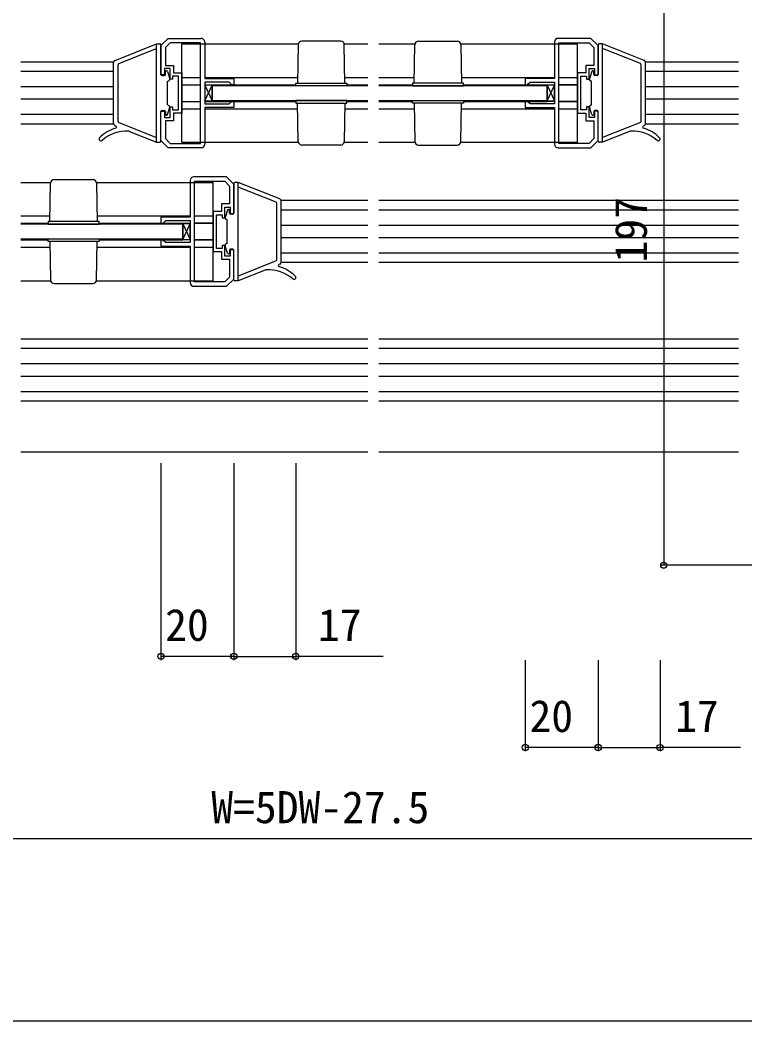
# Model space of a CAD drawing. Units: millimetres, scale not verified. Extents: x -700 to 700, y -1070 to 1067.
# Drawn here: x -279.8 to -80.8, y -1070.3 to -795.8 of the extents above; entities that cross this region are included whole.
import ezdxf
from ezdxf.enums import TextEntityAlignment as Align

# ---------------------------------------------------------------- set-up
doc = ezdxf.new("R2010")
doc.units = ezdxf.units.MM
doc.header["$LTSCALE"] = 6
for name, color, linetype in [('0-2_YKK_11', 7, 'Continuous'), ('0-3_YKK_12', 2, 'Continuous'), ('0-4_YKK_13', 4, 'Continuous'), ('0-6_YKK_D', 6, 'Continuous'), ('0-7_YKK_ZWAK', 7, 'Continuous')]:
    doc.layers.add(name, color=color, linetype=linetype)
doc.styles.add('ＭＳ ゴシック', font='')
doc.styles.get('ＭＳ ゴシック').set_extended_font_data('MS Gothic')

msp = doc.modelspace()

# ---------------------------------------------------------------- linework, layer by layer
at = {"layer": '0-2_YKK_11'}
for points in [[(-230.072, -830.8), (-239.072, -830.8), (-241.072, -828.8), (-241.072, -820.8), (-240.072, -820.8), (-240.072, -822.5), (-238.572, -822.5), (-238.572, -819.6), (-237.872, -819.6), (-237.872, -820.4), (-236.272, -820.4), (-236.272, -815.8), (-236.272, -811.2), (-237.872, -811.2), (-237.872, -812), (-238.572, -812), (-238.572, -809.1), (-240.072, -809.1), (-240.072, -810.8), (-241.072, -810.8), (-241.072, -802.8), (-239.072, -800.8), (-230.072, -800.8)], [(-132.072, -830.8), (-123.072, -830.8), (-121.072, -828.8), (-121.072, -820.8), (-122.072, -820.8), (-122.072, -822.5), (-123.572, -822.5), (-123.572, -819.6), (-124.272, -819.6), (-124.272, -820.4), (-125.872, -820.4), (-125.872, -815.8), (-125.872, -811.2), (-124.272, -811.2), (-124.272, -812), (-123.572, -812), (-123.572, -809.1), (-122.072, -809.1), (-122.072, -810.8), (-121.072, -810.8), (-121.072, -802.8), (-123.072, -800.8), (-132.072, -800.8)], [(-229.072, -801.8), (-229.072, -811.8), (-221.072, -811.8), (-221.072, -813.5), (-221.672, -813.5), (-221.872, -813.3), (-222.372, -812.8), (-229.072, -812.8), (-229.072, -818.8), (-222.372, -818.8), (-221.872, -818.3), (-221.672, -818.1), (-221.072, -818.1), (-221.072, -819.8), (-229.072, -819.8), (-229.072, -829.8)], [(-133.072, -801.8), (-133.072, -811.8), (-141.072, -811.8), (-141.072, -813.5), (-140.472, -813.5), (-140.272, -813.3), (-139.772, -812.8), (-133.072, -812.8), (-133.072, -818.8), (-139.772, -818.8), (-140.272, -818.3), (-140.472, -818.1), (-141.072, -818.1), (-141.072, -819.8), (-133.072, -819.8), (-133.072, -829.8)], [(-233.072, -839.8), (-233.072, -849.8), (-241.072, -849.8), (-241.072, -851.5), (-240.472, -851.5), (-240.272, -851.3), (-239.772, -850.8), (-233.072, -850.8), (-233.072, -856.8), (-239.772, -856.8), (-240.272, -856.3), (-240.472, -856.1), (-241.072, -856.1), (-241.072, -857.8), (-233.072, -857.8), (-233.072, -867.8)], [(-232.072, -868.8), (-223.072, -868.8), (-221.072, -866.8), (-221.072, -858.8), (-222.072, -858.8), (-222.072, -860.5), (-223.572, -860.5), (-223.572, -857.6), (-224.272, -857.6), (-224.272, -858.4), (-225.872, -858.4), (-225.872, -853.8), (-225.872, -849.2), (-224.272, -849.2), (-224.272, -850), (-223.572, -850), (-223.572, -847.1), (-222.072, -847.1), (-222.072, -848.8), (-221.072, -848.8), (-221.072, -840.8), (-223.072, -838.8), (-232.072, -838.8)]]:
    msp.add_lwpolyline(points, dxfattribs=at)
for points in [[(-230.272, -829.6), (-230.272, -802), (-238.575, -802), (-239.872, -803.297), (-239.872, -808.2), (-237.672, -808.2), (-237.672, -810.3), (-235.372, -810.3), (-235.372, -821.3), (-237.672, -821.3), (-237.672, -823.4), (-239.872, -823.4), (-239.872, -828.303), (-238.575, -829.6)], [(-131.872, -829.6), (-131.872, -802), (-123.569, -802), (-122.272, -803.297), (-122.272, -808.2), (-124.472, -808.2), (-124.472, -810.3), (-126.772, -810.3), (-126.772, -821.3), (-124.472, -821.3), (-124.472, -823.4), (-122.272, -823.4), (-122.272, -828.303), (-123.569, -829.6)], [(-231.872, -867.6), (-231.872, -840), (-223.569, -840), (-222.272, -841.297), (-222.272, -846.2), (-224.472, -846.2), (-224.472, -848.3), (-226.772, -848.3), (-226.772, -859.3), (-224.472, -859.3), (-224.472, -861.4), (-222.272, -861.4), (-222.272, -866.303), (-223.569, -867.6)]]:
    msp.add_lwpolyline(points, close=True, dxfattribs=at)
for centre, start, end in [((-230.072, -801.8), 360, 90), ((-132.072, -801.8), 90, 180), ((-230.072, -829.8), 270, 0), ((-132.072, -829.8), 180, 270), ((-232.072, -839.8), 90, 180), ((-232.072, -867.8), 180, 270)]:
    msp.add_arc(centre, 1, start, end, dxfattribs=at)
at = {"layer": '0-3_YKK_12'}
for p, q in [((-235.372, -829.3), (-235.372, -802.3)), ((-231.972, -802.3), (-235.372, -802.3)), ((-235.372, -802.3), (-203.357, -802.3)), ((-190.787, -802.3), (-184.261, -802.3)), ((-181.261, -802.3), (-171.357, -802.3)), ((-158.787, -802.3), (-126.772, -802.3)), ((-126.772, -829.3), (-126.772, -802.3)), ((-254.063, -807.3), (-279.518, -807.3)), ((-82.572, -807.3), (-108.082, -807.3)), ((-254.072, -809.9), (-279.518, -809.9)), ((-235.372, -811.5), (-230.272, -811.5)), ((-229.072, -811.5), (-203.572, -811.5)), ((-190.572, -811.5), (-184.261, -811.5)), ((-181.261, -811.5), (-171.572, -811.5)), ((-158.572, -811.5), (-133.072, -811.5)), ((-131.872, -811.5), (-126.772, -811.5)), ((-82.572, -809.9), (-108.072, -809.9)), ((-254.072, -814.1), (-279.518, -814.1)), ((-235.372, -813.5), (-230.272, -813.5)), ((-229.072, -813.5), (-204.072, -813.5)), ((-221.673, -813.5), (-221.572, -813.5)), ((-190.072, -813.5), (-184.261, -813.5)), ((-181.261, -813.5), (-172.072, -813.5)), ((-158.072, -813.5), (-133.072, -813.5)), ((-126.772, -813.5), (-131.872, -813.5)), ((-131.872, -813.5), (-126.772, -813.5)), ((-126.772, -813.5), (-131.872, -813.5)), ((-82.572, -814.1), (-108.072, -814.1)), ((-254.072, -817.5), (-279.518, -817.5)), ((-235.372, -818.1), (-230.272, -818.1)), ((-229.072, -818.1), (-204.072, -818.1)), ((-190.072, -818.1), (-184.261, -818.1)), ((-181.261, -818.1), (-172.072, -818.1)), ((-172.072, -818.1), (-175.072, -818.1)), ((-135.072, -818.1), (-158.072, -818.1)), ((-158.072, -818.1), (-135.072, -818.1)), ((-133.072, -818.1), (-158.072, -818.1)), ((-126.772, -818.1), (-131.872, -818.1)), ((-82.572, -817.5), (-108.072, -817.5)), ((-235.372, -820.1), (-230.272, -820.1)), ((-229.072, -820.1), (-203.572, -820.1)), ((-190.572, -820.1), (-184.261, -820.1)), ((-181.261, -820.1), (-171.572, -820.1)), ((-158.572, -820.1), (-133.072, -820.1)), ((-131.872, -820.1), (-126.772, -820.1)), ((-254.072, -821.7), (-279.518, -821.7)), ((-82.572, -821.7), (-108.072, -821.7)), ((-254.063, -824.3), (-279.518, -824.3)), ((-82.572, -824.3), (-108.082, -824.3)), ((-235.372, -829.3), (-203.357, -829.3)), ((-190.787, -829.3), (-184.261, -829.3)), ((-181.261, -829.3), (-171.357, -829.3)), ((-158.787, -829.3), (-126.772, -829.3)), ((-279.518, -840.3), (-271.357, -840.3)), ((-258.787, -840.3), (-226.772, -840.3)), ((-226.772, -867.3), (-226.772, -840.3)), ((-184.261, -845.3), (-208.082, -845.3)), ((-82.572, -845.3), (-181.261, -845.3)), ((-184.261, -847.9), (-208.072, -847.9)), ((-82.572, -847.9), (-181.261, -847.9)), ((-279.518, -849.5), (-271.572, -849.5)), ((-258.572, -849.5), (-233.072, -849.5)), ((-231.872, -849.5), (-226.772, -849.5)), ((-279.518, -851.5), (-272.072, -851.5)), ((-258.072, -851.5), (-233.072, -851.5)), ((-226.772, -851.5), (-231.872, -851.5)), ((-231.872, -851.5), (-226.772, -851.5)), ((-226.772, -851.5), (-231.872, -851.5)), ((-184.261, -852.1), (-208.072, -852.1)), ((-82.572, -852.1), (-181.261, -852.1)), ((-272.072, -856.1), (-279.518, -856.1)), ((-272.072, -856.1), (-279.518, -856.1)), ((-279.518, -856.1), (-272.072, -856.1)), ((-235.072, -856.1), (-258.072, -856.1)), ((-258.072, -856.1), (-235.072, -856.1)), ((-233.072, -856.1), (-258.072, -856.1)), ((-226.772, -856.1), (-231.872, -856.1)), ((-184.261, -855.5), (-208.072, -855.5)), ((-82.572, -855.5), (-181.261, -855.5)), ((-279.518, -858.1), (-271.572, -858.1)), ((-258.572, -858.1), (-233.072, -858.1)), ((-231.872, -858.1), (-226.772, -858.1)), ((-184.261, -859.7), (-208.072, -859.7)), ((-82.572, -859.7), (-181.261, -859.7)), ((-184.261, -862.3), (-208.082, -862.3)), ((-82.572, -862.3), (-181.261, -862.3)), ((-279.518, -867.3), (-271.357, -867.3)), ((-258.787, -867.3), (-226.772, -867.3)), ((-184.261, -883.3), (-279.518, -883.3)), ((-82.572, -883.3), (-181.261, -883.3)), ((-184.261, -885.9), (-279.518, -885.9)), ((-82.572, -885.9), (-181.261, -885.9)), ((-184.261, -890.1), (-279.518, -890.1)), ((-82.572, -890.1), (-181.261, -890.1)), ((-184.261, -893.5), (-279.518, -893.5)), ((-82.572, -893.5), (-181.261, -893.5)), ((-184.261, -897.7), (-279.518, -897.7)), ((-82.572, -897.7), (-181.261, -897.7)), ((-184.261, -900.3), (-279.518, -900.3)), ((-82.572, -900.3), (-181.261, -900.3)), ((-184.261, -914.3), (-279.518, -914.3)), ((-82.572, -914.3), (-181.261, -914.3))]:
    msp.add_line(p, q, dxfattribs=at)
for points in [[(-126.772, -818.1), (-131.872, -818.1), (-126.772, -818.1)], [(-226.772, -856.1), (-231.872, -856.1), (-226.772, -856.1)]]:
    msp.add_lwpolyline(points, dxfattribs=at)
at = {"layer": '0-4_YKK_13'}
for p, q in [((-191.756, -801.55), (-202.389, -801.55)), ((-170.389, -801.55), (-159.756, -801.55)), ((-253.694, -806.849), (-242.272, -802.3)), ((-252.683, -807.738), (-242.272, -803.592)), ((-242.272, -802.3), (-241.372, -802.3)), ((-242.272, -829.3), (-242.272, -802.3)), ((-241.072, -802.6), (-241.072, -810.7)), ((-203.389, -802.533), (-203.572, -813.05)), ((-190.572, -813.05), (-190.756, -802.533)), ((-171.572, -813.05), (-171.389, -802.533)), ((-158.756, -802.533), (-158.572, -813.05)), ((-121.072, -802.6), (-121.072, -810.7)), ((-119.872, -802.3), (-120.772, -802.3)), ((-119.872, -829.3), (-119.872, -802.3)), ((-108.45, -806.849), (-119.872, -802.3)), ((-109.461, -807.738), (-119.872, -803.592)), ((-254.072, -824.193), (-254.072, -807.407)), ((-252.872, -823.583), (-252.872, -808.017)), ((-109.272, -823.583), (-109.272, -808.017)), ((-108.072, -824.193), (-108.072, -807.407)), ((-240.772, -811), (-240.172, -811)), ((-239.872, -810.7), (-239.872, -810)), ((-239.284, -809.915), (-238.689, -811.939)), ((-239.272, -812.55), (-238.935, -812.427)), ((-239.272, -819.05), (-239.272, -812.55)), ((-122.86, -809.915), (-123.456, -811.939)), ((-122.872, -812.55), (-123.209, -812.427)), ((-122.872, -819.05), (-122.872, -812.55)), ((-122.272, -810.7), (-122.272, -810)), ((-121.372, -811), (-121.972, -811)), ((-229.072, -817.951), (-227.072, -813.649)), ((-229.072, -813.649), (-227.072, -817.951)), ((-135.072, -813.8), (-181.261, -813.8)), ((-135.072, -817.951), (-133.072, -813.649)), ((-135.072, -813.649), (-133.072, -817.951)), ((-181.261, -817.8), (-135.072, -817.8)), ((-240.772, -820.6), (-240.172, -820.6)), ((-239.284, -821.685), (-238.689, -819.661)), ((-239.272, -819.05), (-238.935, -819.173)), ((-203.389, -829.067), (-203.572, -818.55)), ((-190.572, -818.55), (-190.756, -829.067)), ((-171.572, -818.55), (-171.389, -829.067)), ((-158.756, -829.067), (-158.572, -818.55)), ((-122.86, -821.685), (-123.456, -819.661)), ((-122.872, -819.05), (-123.209, -819.173)), ((-121.372, -820.6), (-121.972, -820.6)), ((-241.072, -829), (-241.072, -820.9)), ((-239.872, -820.9), (-239.872, -821.6)), ((-122.272, -820.9), (-122.272, -821.6)), ((-121.072, -829), (-121.072, -820.9)), ((-253.694, -824.751), (-253.461, -824.843)), ((-252.683, -823.862), (-242.272, -828.008)), ((-109.461, -823.862), (-119.872, -828.008)), ((-108.45, -824.751), (-108.683, -824.843)), ((-249.701, -826.341), (-242.272, -829.3)), ((-112.444, -826.341), (-119.872, -829.3)), ((-242.272, -829.3), (-241.372, -829.3)), ((-191.756, -830.05), (-202.389, -830.05)), ((-170.389, -830.05), (-159.756, -830.05)), ((-119.872, -829.3), (-120.772, -829.3)), ((-270.389, -839.55), (-259.756, -839.55)), ((-271.572, -851.05), (-271.389, -840.533)), ((-258.756, -840.533), (-258.572, -851.05)), ((-221.072, -840.6), (-221.072, -848.7)), ((-219.872, -840.3), (-220.772, -840.3)), ((-219.872, -867.3), (-219.872, -840.3)), ((-208.45, -844.849), (-219.872, -840.3)), ((-209.461, -845.738), (-219.872, -841.592)), ((-208.072, -862.193), (-208.072, -845.407)), ((-222.86, -847.915), (-223.456, -849.939)), ((-222.272, -848.7), (-222.272, -848)), ((-209.272, -861.583), (-209.272, -846.017)), ((-222.872, -850.55), (-223.209, -850.427)), ((-222.872, -857.05), (-222.872, -850.55)), ((-221.372, -849), (-221.972, -849)), ((-235.072, -851.8), (-279.518, -851.8)), ((-235.072, -855.951), (-233.072, -851.649)), ((-235.072, -851.649), (-233.072, -855.951)), ((-279.518, -855.8), (-235.072, -855.8)), ((-271.572, -856.55), (-271.389, -867.067)), ((-258.756, -867.067), (-258.572, -856.55)), ((-222.86, -859.685), (-223.456, -857.661)), ((-222.872, -857.05), (-223.209, -857.173)), ((-222.272, -858.9), (-222.272, -859.6)), ((-221.372, -858.6), (-221.972, -858.6)), ((-221.072, -867), (-221.072, -858.9)), ((-209.461, -861.862), (-219.872, -866.008)), ((-212.444, -864.341), (-219.872, -867.3)), ((-208.45, -862.751), (-208.683, -862.843)), ((-219.872, -867.3), (-220.772, -867.3)), ((-270.389, -868.05), (-259.756, -868.05))]:
    msp.add_line(p, q, dxfattribs=at)
for points in [[(-227.072, -813.649), (-229.072, -813.649), (-229.072, -817.951), (-227.072, -817.951)], [(-190.072, -813.8), (-204.072, -813.8), (-204.072, -813.05), (-190.072, -813.05)], [(-172.072, -813.8), (-158.072, -813.8), (-158.072, -813.05), (-172.072, -813.05)], [(-133.072, -813.649), (-135.072, -813.649), (-135.072, -817.951), (-133.072, -817.951)], [(-190.072, -817.8), (-204.072, -817.8), (-204.072, -818.55), (-190.072, -818.55)], [(-172.072, -817.8), (-158.072, -817.8), (-158.072, -818.55), (-172.072, -818.55)], [(-272.072, -851.8), (-258.072, -851.8), (-258.072, -851.05), (-272.072, -851.05)], [(-233.072, -851.649), (-235.072, -851.649), (-235.072, -855.951), (-233.072, -855.951)], [(-272.072, -855.8), (-258.072, -855.8), (-258.072, -856.55), (-272.072, -856.55)]]:
    msp.add_lwpolyline(points, close=True, dxfattribs=at)
for points in [[(-184.261, -813.8), (-227.072, -813.8), (-227.072, -817.8), (-184.261, -817.8)], [(-173.126, -817.8), (-135.072, -817.8), (-135.072, -813.8), (-173.126, -813.8)], [(-279.518, -855.8), (-235.072, -855.8), (-235.072, -851.8), (-279.518, -851.8)]]:
    msp.add_lwpolyline(points, dxfattribs=at)
for centre, radius, start, end in [((-202.389, -802.55), 1, 90, 179), ((-191.756, -802.55), 1, 1, 90), ((-170.389, -802.55), 1, 90, 179), ((-159.756, -802.55), 1, 1, 90), ((-241.372, -802.6), 0.3, 0, 90), ((-120.772, -802.6), 0.3, 90, 180), ((-253.472, -807.407), 0.6, 111.71764, 180), ((-108.672, -807.407), 0.6, 0, 68.28236), ((-252.572, -808.017), 0.3, 111.71764, 180), ((-239.572, -810), 0.3, 16.41151, 180), ((-122.572, -810), 0.3, 0, 163.58849), ((-109.572, -808.017), 0.3, 0, 68.28236), ((-240.772, -810.7), 0.3, 180, 270), ((-240.172, -810.7), 0.3, 270, 0), ((-239.072, -812.052), 0.4, 290, 16.41151), ((-123.072, -812.052), 0.4, 163.58849, 250), ((-121.972, -810.7), 0.3, 180, 270), ((-121.372, -810.7), 0.3, 270, 0), ((-240.772, -820.9), 0.3, 90, 180), ((-240.172, -820.9), 0.3, 0, 90), ((-239.072, -819.548), 0.4, 343.58849, 70), ((-123.072, -819.548), 0.4, 110, 196.41151), ((-121.972, -820.9), 0.3, 90, 180), ((-121.372, -820.9), 0.3, 0, 90), ((-252.572, -823.583), 0.3, 180, 248.28236), ((-252.572, -823.583), 0.3, 180, 248.28236), ((-239.572, -821.6), 0.3, 180, 343.58849), ((-122.572, -821.6), 0.3, 196.41151, 0), ((-109.572, -823.583), 0.3, 291.71764, 0), ((-109.572, -823.583), 0.3, 291.71764, 0), ((-250.773, -835.034), 10, 105.77263, 135.70579), ((-250.604, -836.254), 10, 86.60472, 131.57936), ((-253.472, -824.193), 0.6, 180, 248.28236), ((-253.572, -825.122), 0.3, 285.77263, 68.28236), ((-250.071, -827.27), 1, 68.28236, 86.60472), ((-112.074, -827.27), 1, 93.39528, 111.71764), ((-111.541, -836.254), 10, 48.42064, 93.39528), ((-108.572, -825.122), 0.3, 111.71764, 254.22737), ((-111.372, -835.034), 10, 44.29421, 74.22737), ((-108.672, -824.193), 0.6, 291.71764, 0), ((-257.572, -828.4), 0.5, 135.70579, 311.57936), ((-241.372, -829), 0.3, 270, 0), ((-202.389, -829.05), 1, 181, 270), ((-191.756, -829.05), 1, 270, 359), ((-170.389, -829.05), 1, 181, 270), ((-159.756, -829.05), 1, 270, 359), ((-120.772, -829), 0.3, 180, 270), ((-104.572, -828.4), 0.5, 228.42064, 44.29421), ((-270.389, -840.55), 1, 90, 179), ((-259.756, -840.55), 1, 1, 90), ((-220.772, -840.6), 0.3, 90, 180), ((-208.672, -845.407), 0.6, 0, 68.28236), ((-222.572, -848), 0.3, 0, 163.58849), ((-209.572, -846.017), 0.3, 0, 68.28236), ((-223.072, -850.052), 0.4, 163.58849, 250), ((-221.972, -848.7), 0.3, 180, 270), ((-221.372, -848.7), 0.3, 270, 0), ((-223.072, -857.548), 0.4, 110, 196.41151), ((-221.972, -858.9), 0.3, 90, 180), ((-221.372, -858.9), 0.3, 0, 90), ((-222.572, -859.6), 0.3, 196.41151, 0), ((-209.572, -861.583), 0.3, 291.71764, 0), ((-209.572, -861.583), 0.3, 291.71764, 0), ((-212.074, -865.27), 1, 93.39528, 111.71764), ((-211.541, -874.254), 10, 48.42064, 93.39528), ((-208.572, -863.122), 0.3, 111.71764, 254.22737), ((-211.372, -873.034), 10, 44.29421, 74.22737), ((-208.672, -862.193), 0.6, 291.71764, 0), ((-270.389, -867.05), 1, 181, 270), ((-259.756, -867.05), 1, 270, 359), ((-220.772, -867), 0.3, 180, 270), ((-204.572, -866.4), 0.5, 228.42064, 44.29421)]:
    msp.add_arc(centre, radius, start, end, dxfattribs=at)
at = {"layer": '0-6_YKK_D'}
for p, q in [((-103.072, -748.3), (-103.072, -945.3)), ((-241.072, -917.3), (-241.072, -971.3)), ((-221.072, -917.3), (-221.072, -971.3)), ((-221.072, -917.3), (-221.072, -971.3)), ((-204.072, -917.3), (-204.072, -971.3)), ((-63.995, -945.3), (-104.072, -945.3)), ((-221.072, -970.3), (-241.072, -970.3)), ((-221.072, -970.3), (-204.072, -970.3)), ((-180.051, -970.3), (-204.072, -970.3)), ((-141.072, -971.3), (-141.072, -996.3)), ((-121.072, -971.3), (-121.072, -996.3)), ((-121.072, -971.3), (-121.072, -996.3)), ((-104.072, -971.3), (-104.072, -996.3)), ((-121.072, -995.3), (-141.072, -995.3)), ((-121.072, -995.3), (-104.072, -995.3)), ((-81.984, -995.3), (-104.072, -995.3)), ((89.428, -1020.3), (-451.572, -1020.3))]:
    msp.add_line(p, q, dxfattribs=at)
for centre, radius in [((-103.072, -945.3), 0.85), ((-241.072, -970.3), 0.875), ((-221.072, -970.3), 0.875), ((-221.072, -970.3), 0.85), ((-204.072, -970.3), 0.85), ((-141.072, -995.3), 0.875), ((-121.072, -995.3), 0.875), ((-121.072, -995.3), 0.85), ((-104.072, -995.3), 0.85)]:
    msp.add_circle(centre, radius, dxfattribs=at)
at = {"layer": '0-7_YKK_ZWAK'}
msp.add_lwpolyline([(-700, -1070.3), (700, -1070.3), (700, 969.7)], dxfattribs=at)

# ---------------------------------------------------------------- texts
at = {"layer": '0-6_YKK_D', "style": 'ＭＳ ゴシック'}
msp.add_text('197', height=8.798, rotation=90, dxfattribs=at).set_placement((-105.072, -862.266), align=Align.BOTTOM_LEFT)
for s, p in [('20', (-239.936, -968.7)), ('17', (-198.015, -968.7)), ('20', (-139.936, -993.7)), ('17', (-99.948, -993.7)), ('W=5DW-27.5', (-227.265, -1018.7))]:
    msp.add_text(s, height=8.798, dxfattribs=at).set_placement(p, align=Align.BOTTOM_LEFT)

doc.saveas('drawing.dxf')
